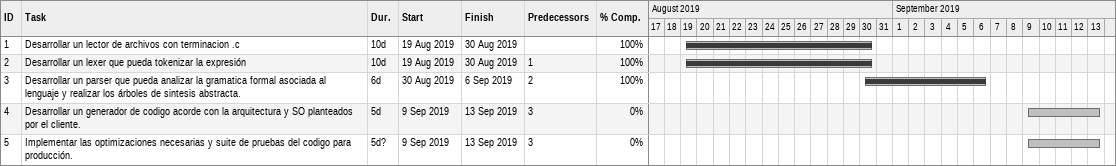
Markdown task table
| ID | Task | Duration | Start | Finish | Predecessors | % complete |
|---|---|---|---|---|---|---|
| 1 | Desarrollar un lector de archivos con terminacion .c | 10d | 2019-08-19 | 2019-08-30 |  | 100 |
| 2 | Desarrollar un lexer que pueda tokenizar la expresión | 10d | 2019-08-19 | 2019-08-30 | 1 | 100 |
| 3 | Desarrollar un parser que pueda analizar la gramatica formal asociada al lenguaje y realizar los árboles de sintesis abstracta. | 6d | 2019-08-30 | 2019-09-06 | 2 | 100 |
| 4 | Desarrollar un generador de codigo acorde con la arquitectura y SO planteados por el cliente. | 5d | 2019-09-09 | 2019-09-13 | 3 | 0 |
| 5 | Implementar las optimizaciones necesarias y suite de pruebas del codigo para producción. | 5d? | 2019-09-09 | 2019-09-13 | 3 | 0 |
